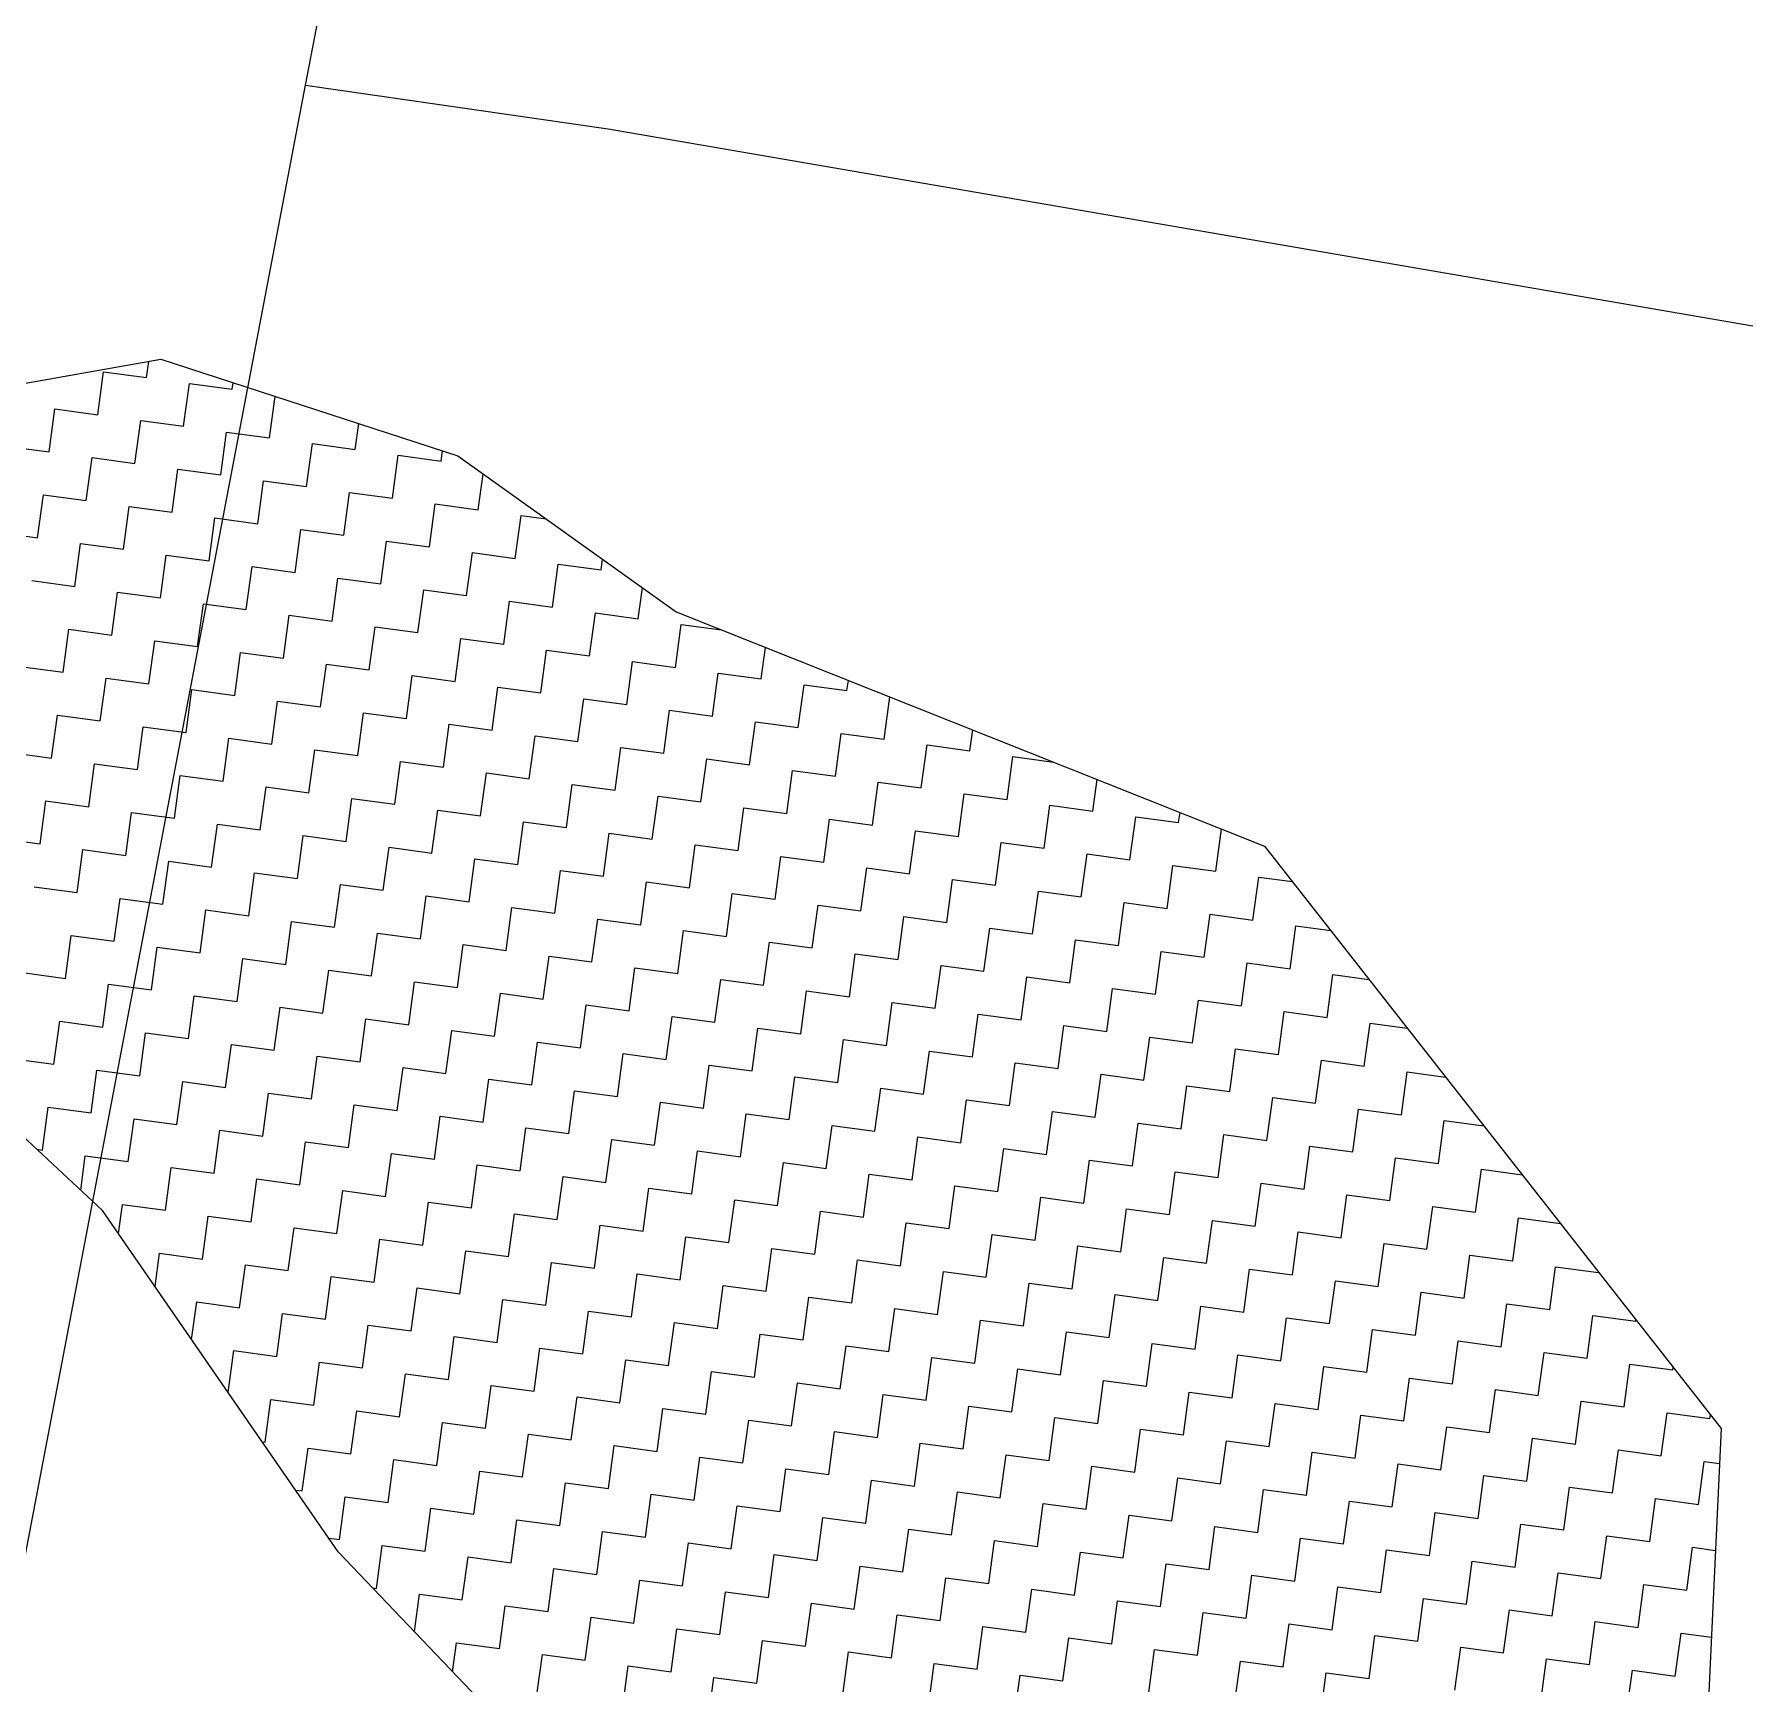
# Model space of a CAD drawing. Header units: metres. Extents: x 291974 to 293244, y 2020596 to 2023640.
# Drawn here: x 292807.1 to 292905.9, y 2021952.2 to 2022047.4 of the extents above; entities that cross this region are included whole.
import ezdxf

# ---------------------------------------------------------------- set-up
doc = ezdxf.new("R2010")
doc.units = ezdxf.units.M
doc.header["$MEASUREMENT"] = 0
doc.layers.add('POLY_HATCH', color=12, linetype='Continuous')
doc.layers.add('POLY_PARCEL', color=6, linetype='Continuous')

msp = doc.modelspace()

# ---------------------------------------------------------------- linework, layer by layer
at = {"layer": 'POLY_HATCH'}
for p, q in [((292777.748, 2022022.239), (292814.405, 2022028.679)), ((292814.405, 2022028.679), (292831.55, 2022023.116)), ((292831.55, 2022023.116), (292844.162, 2022014.1)), ((292844.162, 2022014.1), (292878.129, 2022000.58)), ((292878.129, 2022000.58), (292904.505, 2021966.947)), ((292811.036, 2021979.545), (292798.747, 2021990.956)), ((292824.646, 2021959.826), (292811.036, 2021979.545)), ((292904.505, 2021966.947), (292903.627, 2021948.368)), ((292842.466, 2021941.166), (292824.646, 2021959.826))]:
    msp.add_line(p, q, dxfattribs=at)
at = {"layer": 'POLY_HATCH', "linetype": 'Continuous'}
for p, q in [((292813.573, 2022027.624), (292813.698, 2022028.555)), ((292810.761, 2022025.48), (292811.095, 2022027.958)), ((292811.095, 2022027.958), (292813.573, 2022027.624)), ((292815.716, 2022024.812), (292816.05, 2022027.29)), ((292816.05, 2022027.29), (292818.528, 2022026.956)), ((292818.528, 2022026.956), (292818.577, 2022027.325)), ((292820.671, 2022024.145), (292820.994, 2022026.541)), ((292807.95, 2022023.337), (292808.283, 2022025.814)), ((292808.283, 2022025.814), (292810.761, 2022025.48)), ((292812.905, 2022022.669), (292813.239, 2022025.146)), ((292813.239, 2022025.146), (292815.716, 2022024.812)), ((292817.86, 2022022.001), (292818.194, 2022024.479)), ((292818.194, 2022024.479), (292820.671, 2022024.145)), ((292825.626, 2022023.477), (292825.828, 2022024.973)), ((292805.472, 2022023.671), (292807.95, 2022023.337)), ((292822.815, 2022021.333), (292823.149, 2022023.811)), ((292823.149, 2022023.811), (292825.626, 2022023.477)), ((292827.77, 2022020.665), (292828.104, 2022023.143)), ((292828.104, 2022023.143), (292830.582, 2022022.809)), ((292830.582, 2022022.809), (292830.662, 2022023.404)), ((292810.093, 2022020.525), (292810.427, 2022023.003)), ((292810.427, 2022023.003), (292812.905, 2022022.669)), ((292815.048, 2022019.857), (292815.382, 2022022.335)), ((292815.382, 2022022.335), (292817.86, 2022022.001)), ((292820.003, 2022019.189), (292820.337, 2022021.667)), ((292820.337, 2022021.667), (292822.815, 2022021.333)), ((292832.725, 2022019.997), (292833.005, 2022022.076)), ((292807.282, 2022018.382), (292807.616, 2022020.859)), ((292807.616, 2022020.859), (292810.093, 2022020.525)), ((292812.237, 2022017.714), (292812.571, 2022020.191)), ((292812.571, 2022020.191), (292815.048, 2022019.857)), ((292824.959, 2022018.522), (292825.293, 2022020.999)), ((292825.293, 2022020.999), (292827.77, 2022020.665)), ((292829.914, 2022017.854), (292830.248, 2022020.331)), ((292830.248, 2022020.331), (292832.725, 2022019.997)), ((292817.192, 2022017.046), (292817.526, 2022019.523)), ((292817.526, 2022019.523), (292820.003, 2022019.189)), ((292834.869, 2022017.186), (292835.203, 2022019.663)), ((292835.203, 2022019.663), (292836.653, 2022019.468)), ((292804.804, 2022018.716), (292807.282, 2022018.382)), ((292822.147, 2022016.378), (292822.481, 2022018.855)), ((292822.481, 2022018.855), (292824.959, 2022018.522)), ((292827.102, 2022015.71), (292827.436, 2022018.188)), ((292827.436, 2022018.188), (292829.914, 2022017.854)), ((292809.425, 2022015.57), (292809.759, 2022018.048)), ((292809.759, 2022018.048), (292812.237, 2022017.714)), ((292814.38, 2022014.902), (292814.714, 2022017.38)), ((292814.714, 2022017.38), (292817.192, 2022017.046)), ((292832.057, 2022015.042), (292832.391, 2022017.52)), ((292832.391, 2022017.52), (292834.869, 2022017.186)), ((292819.336, 2022014.234), (292819.67, 2022016.712)), ((292819.67, 2022016.712), (292822.147, 2022016.378)), ((292837.013, 2022014.374), (292837.346, 2022016.852)), ((292837.346, 2022016.852), (292839.824, 2022016.518)), ((292839.824, 2022016.518), (292839.908, 2022017.141)), ((292806.948, 2022015.904), (292809.425, 2022015.57)), ((292811.569, 2022012.759), (292811.903, 2022015.236)), ((292811.903, 2022015.236), (292814.38, 2022014.902)), ((292824.291, 2022013.566), (292824.625, 2022016.044)), ((292824.625, 2022016.044), (292827.102, 2022015.71)), ((292829.246, 2022012.899), (292829.58, 2022015.376)), ((292829.58, 2022015.376), (292832.057, 2022015.042)), ((292841.968, 2022013.706), (292842.209, 2022015.496)), ((292816.524, 2022012.091), (292816.858, 2022014.568)), ((292816.858, 2022014.568), (292819.336, 2022014.234)), ((292834.201, 2022012.231), (292834.535, 2022014.708)), ((292834.535, 2022014.708), (292837.013, 2022014.374)), ((292821.479, 2022011.423), (292821.813, 2022013.9)), ((292821.813, 2022013.9), (292824.291, 2022013.566)), ((292826.434, 2022010.755), (292826.768, 2022013.232)), ((292826.768, 2022013.232), (292829.246, 2022012.899)), ((292839.156, 2022011.563), (292839.49, 2022014.04)), ((292839.49, 2022014.04), (292841.968, 2022013.706)), ((292844.111, 2022010.895), (292844.445, 2022013.372)), ((292844.445, 2022013.372), (292846.781, 2022013.058)), ((292808.757, 2022010.615), (292809.091, 2022013.092)), ((292809.091, 2022013.092), (292811.569, 2022012.759)), ((292813.713, 2022009.947), (292814.046, 2022012.425)), ((292814.046, 2022012.425), (292816.524, 2022012.091)), ((292831.389, 2022010.087), (292831.723, 2022012.565)), ((292831.723, 2022012.565), (292834.201, 2022012.231)), ((292818.668, 2022009.279), (292819.002, 2022011.757)), ((292819.002, 2022011.757), (292821.479, 2022011.423)), ((292836.345, 2022009.419), (292836.679, 2022011.897)), ((292836.679, 2022011.897), (292839.156, 2022011.563)), ((292849.066, 2022010.227), (292849.312, 2022012.05)), ((292806.28, 2022010.949), (292808.757, 2022010.615)), ((292810.901, 2022007.803), (292811.235, 2022010.281)), ((292811.235, 2022010.281), (292813.713, 2022009.947)), ((292823.623, 2022008.611), (292823.957, 2022011.089)), ((292823.957, 2022011.089), (292826.434, 2022010.755)), ((292828.578, 2022007.943), (292828.912, 2022010.421)), ((292828.912, 2022010.421), (292831.389, 2022010.087)), ((292841.3, 2022008.751), (292841.634, 2022011.229)), ((292841.634, 2022011.229), (292844.111, 2022010.895)), ((292846.255, 2022008.083), (292846.589, 2022010.561)), ((292846.589, 2022010.561), (292849.066, 2022010.227)), ((292815.856, 2022007.136), (292816.19, 2022009.613)), ((292816.19, 2022009.613), (292818.668, 2022009.279)), ((292833.533, 2022007.276), (292833.867, 2022009.753)), ((292833.867, 2022009.753), (292836.345, 2022009.419)), ((292851.21, 2022007.415), (292851.544, 2022009.893)), ((292851.544, 2022009.893), (292854.022, 2022009.559)), ((292854.022, 2022009.559), (292854.1, 2022010.144)), ((292820.811, 2022006.468), (292821.145, 2022008.945)), ((292821.145, 2022008.945), (292823.623, 2022008.611)), ((292838.488, 2022006.608), (292838.822, 2022009.085)), ((292838.822, 2022009.085), (292841.3, 2022008.751)), ((292843.443, 2022005.94), (292843.777, 2022008.417)), ((292843.777, 2022008.417), (292846.255, 2022008.083)), ((292856.165, 2022006.748), (292856.495, 2022009.191)), ((292808.09, 2022005.66), (292808.423, 2022008.137)), ((292808.423, 2022008.137), (292810.901, 2022007.803)), ((292813.045, 2022004.992), (292813.379, 2022007.469)), ((292813.379, 2022007.469), (292815.856, 2022007.136)), ((292825.766, 2022005.8), (292826.1, 2022008.277)), ((292826.1, 2022008.277), (292828.578, 2022007.943)), ((292830.722, 2022005.132), (292831.056, 2022007.609)), ((292831.056, 2022007.609), (292833.533, 2022007.276)), ((292848.399, 2022005.272), (292848.732, 2022007.749)), ((292848.732, 2022007.749), (292851.21, 2022007.415)), ((292818, 2022004.324), (292818.334, 2022006.802)), ((292818.334, 2022006.802), (292820.811, 2022006.468)), ((292835.677, 2022004.464), (292836.011, 2022006.942)), ((292836.011, 2022006.942), (292838.488, 2022006.608)), ((292853.354, 2022004.604), (292853.688, 2022007.082)), ((292853.688, 2022007.082), (292856.165, 2022006.748)), ((292858.309, 2022003.936), (292858.643, 2022006.414)), ((292858.643, 2022006.414), (292861.12, 2022006.08)), ((292861.12, 2022006.08), (292861.283, 2022007.285)), ((292805.612, 2022005.994), (292808.09, 2022005.66)), ((292810.233, 2022002.848), (292810.567, 2022005.326)), ((292810.567, 2022005.326), (292813.045, 2022004.992)), ((292822.955, 2022003.656), (292823.289, 2022006.134)), ((292823.289, 2022006.134), (292825.766, 2022005.8)), ((292827.91, 2022002.988), (292828.244, 2022005.466)), ((292828.244, 2022005.466), (292830.722, 2022005.132)), ((292840.632, 2022003.796), (292840.966, 2022006.274)), ((292840.966, 2022006.274), (292843.443, 2022005.94)), ((292845.587, 2022003.128), (292845.921, 2022005.606)), ((292845.921, 2022005.606), (292848.399, 2022005.272)), ((292863.264, 2022003.268), (292863.598, 2022005.746)), ((292863.598, 2022005.746), (292865.945, 2022005.429)), ((292815.188, 2022002.18), (292815.522, 2022004.658)), ((292815.522, 2022004.658), (292818, 2022004.324)), ((292832.865, 2022002.32), (292833.199, 2022004.798)), ((292833.199, 2022004.798), (292835.677, 2022004.464)), ((292850.542, 2022002.46), (292850.876, 2022004.938)), ((292850.876, 2022004.938), (292853.354, 2022004.604)), ((292868.219, 2022002.6), (292868.465, 2022004.426)), ((292820.143, 2022001.513), (292820.477, 2022003.99)), ((292820.477, 2022003.99), (292822.955, 2022003.656)), ((292837.82, 2022001.652), (292838.154, 2022004.13)), ((292838.154, 2022004.13), (292840.632, 2022003.796)), ((292842.776, 2022000.985), (292843.109, 2022003.462)), ((292843.109, 2022003.462), (292845.587, 2022003.128)), ((292855.497, 2022001.792), (292855.831, 2022004.27)), ((292855.831, 2022004.27), (292858.309, 2022003.936)), ((292860.452, 2022001.125), (292860.786, 2022003.602)), ((292860.786, 2022003.602), (292863.264, 2022003.268)), ((292807.422, 2022000.705), (292807.756, 2022003.182)), ((292807.756, 2022003.182), (292810.233, 2022002.848)), ((292812.377, 2022000.037), (292812.711, 2022002.514)), ((292812.711, 2022002.514), (292815.188, 2022002.18)), ((292825.099, 2022000.845), (292825.433, 2022003.322)), ((292825.433, 2022003.322), (292827.91, 2022002.988)), ((292830.054, 2022000.177), (292830.388, 2022002.654)), ((292830.388, 2022002.654), (292832.865, 2022002.32)), ((292847.731, 2022000.317), (292848.065, 2022002.794)), ((292848.065, 2022002.794), (292850.542, 2022002.46)), ((292865.408, 2022000.457), (292865.742, 2022002.934)), ((292865.742, 2022002.934), (292868.219, 2022002.6)), ((292873.174, 2022001.932), (292873.253, 2022002.52)), ((292817.332, 2021999.369), (292817.666, 2022001.846)), ((292817.666, 2022001.846), (292820.143, 2022001.513)), ((292835.009, 2021999.509), (292835.343, 2022001.986)), ((292835.343, 2022001.986), (292837.82, 2022001.652)), ((292852.686, 2021999.649), (292853.02, 2022002.126)), ((292853.02, 2022002.126), (292855.497, 2022001.792)), ((292857.641, 2021998.981), (292857.975, 2022001.459)), ((292857.975, 2022001.459), (292860.452, 2022001.125)), ((292870.363, 2021999.789), (292870.697, 2022002.266)), ((292870.697, 2022002.266), (292873.174, 2022001.932)), ((292875.318, 2021999.121), (292875.648, 2022001.567)), ((292804.944, 2022001.039), (292807.422, 2022000.705)), ((292822.287, 2021998.701), (292822.621, 2022001.179)), ((292822.621, 2022001.179), (292825.099, 2022000.845)), ((292827.242, 2021998.033), (292827.576, 2022000.511)), ((292827.576, 2022000.511), (292830.054, 2022000.177)), ((292839.964, 2021998.841), (292840.298, 2022001.319)), ((292840.298, 2022001.319), (292842.776, 2022000.985)), ((292844.919, 2021998.173), (292845.253, 2022000.651)), ((292845.253, 2022000.651), (292847.731, 2022000.317)), ((292862.596, 2021998.313), (292862.93, 2022000.791)), ((292862.93, 2022000.791), (292865.408, 2022000.457)), ((292809.565, 2021997.893), (292809.899, 2022000.371)), ((292809.899, 2022000.371), (292812.377, 2022000.037)), ((292814.52, 2021997.225), (292814.854, 2021999.703)), ((292814.854, 2021999.703), (292817.332, 2021999.369)), ((292832.197, 2021997.365), (292832.531, 2021999.843)), ((292832.531, 2021999.843), (292835.009, 2021999.509)), ((292849.874, 2021997.505), (292850.208, 2021999.983)), ((292850.208, 2021999.983), (292852.686, 2021999.649)), ((292867.551, 2021997.645), (292867.885, 2022000.123)), ((292867.885, 2022000.123), (292870.363, 2021999.789)), ((292872.506, 2021996.977), (292872.84, 2021999.455)), ((292872.84, 2021999.455), (292875.318, 2021999.121)), ((292819.476, 2021996.557), (292819.809, 2021999.035)), ((292819.809, 2021999.035), (292822.287, 2021998.701)), ((292837.152, 2021996.697), (292837.486, 2021999.175)), ((292837.486, 2021999.175), (292839.964, 2021998.841)), ((292842.108, 2021996.029), (292842.442, 2021998.507)), ((292842.442, 2021998.507), (292844.919, 2021998.173)), ((292854.829, 2021996.837), (292855.163, 2021999.315)), ((292855.163, 2021999.315), (292857.641, 2021998.981)), ((292859.785, 2021996.169), (292860.118, 2021998.647)), ((292860.118, 2021998.647), (292862.596, 2021998.313)), ((292877.461, 2021996.309), (292877.795, 2021998.787)), ((292877.795, 2021998.787), (292879.741, 2021998.525)), ((292807.088, 2021998.227), (292809.565, 2021997.893)), ((292811.709, 2021995.082), (292812.043, 2021997.559)), ((292812.043, 2021997.559), (292814.52, 2021997.225)), ((292824.431, 2021995.889), (292824.765, 2021998.367)), ((292824.765, 2021998.367), (292827.242, 2021998.033)), ((292829.386, 2021995.222), (292829.72, 2021997.699)), ((292829.72, 2021997.699), (292832.197, 2021997.365)), ((292847.063, 2021995.362), (292847.397, 2021997.839)), ((292847.397, 2021997.839), (292849.874, 2021997.505)), ((292864.74, 2021995.502), (292865.074, 2021997.979)), ((292865.074, 2021997.979), (292867.551, 2021997.645)), ((292816.664, 2021994.414), (292816.998, 2021996.891)), ((292816.998, 2021996.891), (292819.476, 2021996.557)), ((292834.341, 2021994.554), (292834.675, 2021997.031)), ((292834.675, 2021997.031), (292837.152, 2021996.697)), ((292852.018, 2021994.694), (292852.352, 2021997.171)), ((292852.352, 2021997.171), (292854.829, 2021996.837)), ((292856.973, 2021994.026), (292857.307, 2021996.503)), ((292857.307, 2021996.503), (292859.785, 2021996.169)), ((292869.695, 2021994.834), (292870.029, 2021997.311)), ((292870.029, 2021997.311), (292872.506, 2021996.977)), ((292874.65, 2021994.166), (292874.984, 2021996.643)), ((292874.984, 2021996.643), (292877.461, 2021996.309)), ((292821.619, 2021993.746), (292821.953, 2021996.223)), ((292821.953, 2021996.223), (292824.431, 2021995.889)), ((292826.574, 2021993.078), (292826.908, 2021995.556)), ((292826.908, 2021995.556), (292829.386, 2021995.222)), ((292839.296, 2021993.886), (292839.63, 2021996.363)), ((292839.63, 2021996.363), (292842.108, 2021996.029)), ((292844.251, 2021993.218), (292844.585, 2021995.696)), ((292844.585, 2021995.696), (292847.063, 2021995.362)), ((292861.928, 2021993.358), (292862.262, 2021995.836)), ((292862.262, 2021995.836), (292864.74, 2021995.502)), ((292879.605, 2021993.498), (292879.939, 2021995.975)), ((292879.939, 2021995.975), (292881.953, 2021995.704)), ((292808.897, 2021992.938), (292809.231, 2021995.416)), ((292809.231, 2021995.416), (292811.709, 2021995.082)), ((292813.853, 2021992.27), (292814.186, 2021994.748)), ((292814.186, 2021994.748), (292816.664, 2021994.414)), ((292831.529, 2021992.41), (292831.863, 2021994.888)), ((292831.863, 2021994.888), (292834.341, 2021994.554)), ((292849.206, 2021992.55), (292849.54, 2021995.028)), ((292849.54, 2021995.028), (292852.018, 2021994.694)), ((292866.883, 2021992.69), (292867.217, 2021995.168)), ((292867.217, 2021995.168), (292869.695, 2021994.834)), ((292871.838, 2021992.022), (292872.172, 2021994.5)), ((292872.172, 2021994.5), (292874.65, 2021994.166)), ((292818.808, 2021991.602), (292819.142, 2021994.08)), ((292819.142, 2021994.08), (292821.619, 2021993.746)), ((292836.485, 2021991.742), (292836.819, 2021994.22)), ((292836.819, 2021994.22), (292839.296, 2021993.886)), ((292841.44, 2021991.074), (292841.774, 2021993.552)), ((292841.774, 2021993.552), (292844.251, 2021993.218)), ((292854.162, 2021991.882), (292854.495, 2021994.36)), ((292854.495, 2021994.36), (292856.973, 2021994.026)), ((292859.117, 2021991.214), (292859.451, 2021993.692)), ((292859.451, 2021993.692), (292861.928, 2021993.358)), ((292876.794, 2021991.354), (292877.128, 2021993.832)), ((292877.128, 2021993.832), (292879.605, 2021993.498)), ((292806.42, 2021993.272), (292808.897, 2021992.938)), ((292811.041, 2021990.126), (292811.375, 2021992.604)), ((292811.375, 2021992.604), (292813.853, 2021992.27)), ((292823.763, 2021990.934), (292824.097, 2021993.412)), ((292824.097, 2021993.412), (292826.574, 2021993.078)), ((292828.718, 2021990.266), (292829.052, 2021992.744)), ((292829.052, 2021992.744), (292831.529, 2021992.41)), ((292846.395, 2021990.406), (292846.729, 2021992.884)), ((292846.729, 2021992.884), (292849.206, 2021992.55)), ((292864.072, 2021990.546), (292864.406, 2021993.024)), ((292864.406, 2021993.024), (292866.883, 2021992.69)), ((292881.749, 2021990.686), (292882.083, 2021993.164)), ((292882.083, 2021993.164), (292884.165, 2021992.883)), ((292815.996, 2021989.459), (292816.33, 2021991.936)), ((292816.33, 2021991.936), (292818.808, 2021991.602)), ((292833.673, 2021989.599), (292834.007, 2021992.076)), ((292834.007, 2021992.076), (292836.485, 2021991.742)), ((292851.35, 2021989.739), (292851.684, 2021992.216)), ((292851.684, 2021992.216), (292854.162, 2021991.882)), ((292856.305, 2021989.071), (292856.639, 2021991.548)), ((292856.639, 2021991.548), (292859.117, 2021991.214)), ((292869.027, 2021989.879), (292869.361, 2021992.356)), ((292869.361, 2021992.356), (292871.838, 2021992.022)), ((292873.982, 2021989.211), (292874.316, 2021991.688)), ((292874.316, 2021991.688), (292876.794, 2021991.354)), ((292820.951, 2021988.791), (292821.285, 2021991.268)), ((292821.285, 2021991.268), (292823.763, 2021990.934)), ((292825.906, 2021988.123), (292826.24, 2021990.6)), ((292826.24, 2021990.6), (292828.718, 2021990.266)), ((292838.628, 2021988.931), (292838.962, 2021991.408)), ((292838.962, 2021991.408), (292841.44, 2021991.074)), ((292843.583, 2021988.263), (292843.917, 2021990.74)), ((292843.917, 2021990.74), (292846.395, 2021990.406)), ((292861.26, 2021988.403), (292861.594, 2021990.88)), ((292861.594, 2021990.88), (292864.072, 2021990.546)), ((292878.937, 2021988.543), (292879.271, 2021991.02)), ((292879.271, 2021991.02), (292881.749, 2021990.686)), ((292808.23, 2021987.983), (292808.563, 2021990.46)), ((292808.563, 2021990.46), (292811.041, 2021990.126)), ((292813.185, 2021987.315), (292813.519, 2021989.793)), ((292813.519, 2021989.793), (292815.996, 2021989.459)), ((292830.862, 2021987.455), (292831.196, 2021989.933)), ((292831.196, 2021989.933), (292833.673, 2021989.599)), ((292848.539, 2021987.595), (292848.872, 2021990.073)), ((292848.872, 2021990.073), (292851.35, 2021989.739)), ((292866.215, 2021987.735), (292866.549, 2021990.212)), ((292866.549, 2021990.212), (292869.027, 2021989.879)), ((292871.171, 2021987.067), (292871.505, 2021989.545)), ((292871.505, 2021989.545), (292873.982, 2021989.211)), ((292883.892, 2021987.875), (292884.226, 2021990.352)), ((292884.226, 2021990.352), (292886.377, 2021990.063)), ((292818.14, 2021986.647), (292818.474, 2021989.125)), ((292818.474, 2021989.125), (292820.951, 2021988.791)), ((292835.817, 2021986.787), (292836.151, 2021989.265)), ((292836.151, 2021989.265), (292838.628, 2021988.931)), ((292840.772, 2021986.119), (292841.106, 2021988.597)), ((292841.106, 2021988.597), (292843.583, 2021988.263)), ((292853.494, 2021986.927), (292853.828, 2021989.405)), ((292853.828, 2021989.405), (292856.305, 2021989.071)), ((292858.449, 2021986.259), (292858.783, 2021988.737)), ((292858.783, 2021988.737), (292861.26, 2021988.403)), ((292876.126, 2021986.399), (292876.46, 2021988.877)), ((292876.46, 2021988.877), (292878.937, 2021988.543)), ((292805.752, 2021988.317), (292808.23, 2021987.983)), ((292810.373, 2021985.171), (292810.707, 2021987.649)), ((292810.707, 2021987.649), (292813.185, 2021987.315)), ((292823.095, 2021985.979), (292823.429, 2021988.457)), ((292823.429, 2021988.457), (292825.906, 2021988.123)), ((292828.05, 2021985.311), (292828.384, 2021987.789)), ((292828.384, 2021987.789), (292830.862, 2021987.455)), ((292845.727, 2021985.451), (292846.061, 2021987.929)), ((292846.061, 2021987.929), (292848.539, 2021987.595)), ((292863.404, 2021985.591), (292863.738, 2021988.069)), ((292863.738, 2021988.069), (292866.215, 2021987.735)), ((292881.081, 2021985.731), (292881.415, 2021988.209)), ((292881.415, 2021988.209), (292883.892, 2021987.875)), ((292886.036, 2021985.063), (292886.37, 2021987.541)), ((292886.37, 2021987.541), (292888.589, 2021987.242)), ((292815.328, 2021984.503), (292815.662, 2021986.981)), ((292815.662, 2021986.981), (292818.14, 2021986.647)), ((292833.005, 2021984.643), (292833.339, 2021987.121)), ((292833.339, 2021987.121), (292835.817, 2021986.787)), ((292850.682, 2021984.783), (292851.016, 2021987.261)), ((292851.016, 2021987.261), (292853.494, 2021986.927)), ((292855.637, 2021984.116), (292855.971, 2021986.593)), ((292855.971, 2021986.593), (292858.449, 2021986.259)), ((292868.359, 2021984.923), (292868.693, 2021987.401)), ((292868.693, 2021987.401), (292871.171, 2021987.067)), ((292873.314, 2021984.256), (292873.648, 2021986.733)), ((292873.648, 2021986.733), (292876.126, 2021986.399)), ((292820.283, 2021983.836), (292820.617, 2021986.313)), ((292820.617, 2021986.313), (292823.095, 2021985.979)), ((292825.239, 2021983.168), (292825.573, 2021985.645)), ((292825.573, 2021985.645), (292828.05, 2021985.311)), ((292837.96, 2021983.976), (292838.294, 2021986.453)), ((292838.294, 2021986.453), (292840.772, 2021986.119)), ((292842.915, 2021983.308), (292843.249, 2021985.785)), ((292843.249, 2021985.785), (292845.727, 2021985.451)), ((292860.592, 2021983.448), (292860.926, 2021985.925)), ((292860.926, 2021985.925), (292863.404, 2021985.591)), ((292878.269, 2021983.588), (292878.603, 2021986.065)), ((292878.603, 2021986.065), (292881.081, 2021985.731)), ((292807.562, 2021983.028), (292807.896, 2021985.505)), ((292807.896, 2021985.505), (292810.373, 2021985.171)), ((292812.517, 2021982.36), (292812.851, 2021984.837)), ((292812.851, 2021984.837), (292815.328, 2021984.503)), ((292830.194, 2021982.5), (292830.528, 2021984.977)), ((292830.528, 2021984.977), (292833.005, 2021984.643)), ((292847.871, 2021982.64), (292848.205, 2021985.117)), ((292848.205, 2021985.117), (292850.682, 2021984.783)), ((292865.548, 2021982.78), (292865.882, 2021985.257)), ((292865.882, 2021985.257), (292868.359, 2021984.923)), ((292870.503, 2021982.112), (292870.837, 2021984.589)), ((292870.837, 2021984.589), (292873.314, 2021984.256)), ((292883.224, 2021982.92), (292883.558, 2021985.397)), ((292883.558, 2021985.397), (292886.036, 2021985.063)), ((292888.18, 2021982.252), (292888.514, 2021984.729)), ((292888.514, 2021984.729), (292890.801, 2021984.421)), ((292817.472, 2021981.692), (292817.806, 2021984.17)), ((292817.806, 2021984.17), (292820.283, 2021983.836)), ((292835.149, 2021981.832), (292835.483, 2021984.31)), ((292835.483, 2021984.31), (292837.96, 2021983.976)), ((292840.104, 2021981.164), (292840.438, 2021983.642)), ((292840.438, 2021983.642), (292842.915, 2021983.308)), ((292852.826, 2021981.972), (292853.16, 2021984.449)), ((292853.16, 2021984.449), (292855.637, 2021984.116)), ((292857.781, 2021981.304), (292858.115, 2021983.782)), ((292858.115, 2021983.782), (292860.592, 2021983.448)), ((292875.458, 2021981.444), (292875.792, 2021983.922)), ((292875.792, 2021983.922), (292878.269, 2021983.588)), ((292807.238, 2021983.071), (292807.562, 2021983.028)), ((292809.773, 2021980.718), (292810.039, 2021982.694)), ((292810.039, 2021982.694), (292812.517, 2021982.36)), ((292822.427, 2021981.024), (292822.761, 2021983.502)), ((292822.761, 2021983.502), (292825.239, 2021983.168)), ((292827.382, 2021980.356), (292827.716, 2021982.834)), ((292827.716, 2021982.834), (292830.194, 2021982.5)), ((292845.059, 2021980.496), (292845.393, 2021982.974)), ((292845.393, 2021982.974), (292847.871, 2021982.64)), ((292862.736, 2021980.636), (292863.07, 2021983.114)), ((292863.07, 2021983.114), (292865.548, 2021982.78)), ((292880.413, 2021980.776), (292880.747, 2021983.254)), ((292880.747, 2021983.254), (292883.224, 2021982.92)), ((292814.66, 2021979.548), (292814.994, 2021982.026)), ((292814.994, 2021982.026), (292817.472, 2021981.692)), ((292832.337, 2021979.688), (292832.671, 2021982.166)), ((292832.671, 2021982.166), (292835.149, 2021981.832)), ((292850.014, 2021979.828), (292850.348, 2021982.306)), ((292850.348, 2021982.306), (292852.826, 2021981.972)), ((292854.969, 2021979.16), (292855.303, 2021981.638)), ((292855.303, 2021981.638), (292857.781, 2021981.304)), ((292867.691, 2021979.968), (292868.025, 2021982.446)), ((292868.025, 2021982.446), (292870.503, 2021982.112)), ((292872.646, 2021979.3), (292872.98, 2021981.778)), ((292872.98, 2021981.778), (292875.458, 2021981.444)), ((292885.368, 2021980.108), (292885.702, 2021982.586)), ((292885.702, 2021982.586), (292888.18, 2021982.252)), ((292890.323, 2021979.44), (292890.657, 2021981.918)), ((292890.657, 2021981.918), (292893.013, 2021981.6)), ((292819.616, 2021978.88), (292819.949, 2021981.358)), ((292819.949, 2021981.358), (292822.427, 2021981.024)), ((292824.571, 2021978.213), (292824.905, 2021980.69)), ((292824.905, 2021980.69), (292827.382, 2021980.356)), ((292837.292, 2021979.02), (292837.626, 2021981.498)), ((292837.626, 2021981.498), (292840.104, 2021981.164)), ((292842.248, 2021978.353), (292842.582, 2021980.83)), ((292842.582, 2021980.83), (292845.059, 2021980.496)), ((292859.925, 2021978.493), (292860.258, 2021980.97)), ((292860.258, 2021980.97), (292862.736, 2021980.636)), ((292877.601, 2021978.633), (292877.935, 2021981.11)), ((292877.935, 2021981.11), (292880.413, 2021980.776)), ((292811.957, 2021978.21), (292812.183, 2021979.882)), ((292812.183, 2021979.882), (292814.66, 2021979.548)), ((292829.526, 2021977.545), (292829.86, 2021980.022)), ((292829.86, 2021980.022), (292832.337, 2021979.688)), ((292847.203, 2021977.685), (292847.537, 2021980.162)), ((292847.537, 2021980.162), (292850.014, 2021979.828)), ((292864.88, 2021977.825), (292865.214, 2021980.302)), ((292865.214, 2021980.302), (292867.691, 2021979.968)), ((292882.557, 2021977.965), (292882.891, 2021980.442)), ((292882.891, 2021980.442), (292885.368, 2021980.108)), ((292887.512, 2021977.297), (292887.846, 2021979.774)), ((292887.846, 2021979.774), (292890.323, 2021979.44)), ((292816.804, 2021976.737), (292817.138, 2021979.214)), ((292817.138, 2021979.214), (292819.616, 2021978.88)), ((292834.481, 2021976.877), (292834.815, 2021979.354)), ((292834.815, 2021979.354), (292837.292, 2021979.02)), ((292839.436, 2021976.209), (292839.77, 2021978.686)), ((292839.77, 2021978.686), (292842.248, 2021978.353)), ((292852.158, 2021977.017), (292852.492, 2021979.494)), ((292852.492, 2021979.494), (292854.969, 2021979.16)), ((292857.113, 2021976.349), (292857.447, 2021978.826)), ((292857.447, 2021978.826), (292859.925, 2021978.493)), ((292869.835, 2021977.157), (292870.169, 2021979.634)), ((292870.169, 2021979.634), (292872.646, 2021979.3)), ((292874.79, 2021976.489), (292875.124, 2021978.966)), ((292875.124, 2021978.966), (292877.601, 2021978.633)), ((292892.467, 2021976.629), (292892.801, 2021979.106)), ((292892.801, 2021979.106), (292895.225, 2021978.78)), ((292821.759, 2021976.069), (292822.093, 2021978.546)), ((292822.093, 2021978.546), (292824.571, 2021978.213)), ((292826.714, 2021975.401), (292827.048, 2021977.879)), ((292827.048, 2021977.879), (292829.526, 2021977.545)), ((292844.391, 2021975.541), (292844.725, 2021978.019)), ((292844.725, 2021978.019), (292847.203, 2021977.685)), ((292862.068, 2021975.681), (292862.402, 2021978.159)), ((292862.402, 2021978.159), (292864.88, 2021977.825)), ((292879.745, 2021975.821), (292880.079, 2021978.299)), ((292880.079, 2021978.299), (292882.557, 2021977.965)), ((292814.068, 2021975.152), (292814.326, 2021977.071)), ((292814.326, 2021977.071), (292816.804, 2021976.737)), ((292831.669, 2021974.733), (292832.003, 2021977.211)), ((292832.003, 2021977.211), (292834.481, 2021976.877)), ((292849.346, 2021974.873), (292849.68, 2021977.351)), ((292849.68, 2021977.351), (292852.158, 2021977.017)), ((292854.302, 2021974.205), (292854.635, 2021976.683)), ((292854.635, 2021976.683), (292857.113, 2021976.349)), ((292867.023, 2021975.013), (292867.357, 2021977.491)), ((292867.357, 2021977.491), (292869.835, 2021977.157)), ((292871.978, 2021974.345), (292872.312, 2021976.823)), ((292872.312, 2021976.823), (292874.79, 2021976.489)), ((292884.7, 2021975.153), (292885.034, 2021977.631)), ((292885.034, 2021977.631), (292887.512, 2021977.297)), ((292889.655, 2021974.485), (292889.989, 2021976.963)), ((292889.989, 2021976.963), (292892.467, 2021976.629)), ((292818.948, 2021973.925), (292819.282, 2021976.403)), ((292819.282, 2021976.403), (292821.759, 2021976.069)), ((292823.903, 2021973.257), (292824.237, 2021975.735)), ((292824.237, 2021975.735), (292826.714, 2021975.401)), ((292836.625, 2021974.065), (292836.959, 2021976.543)), ((292836.959, 2021976.543), (292839.436, 2021976.209)), ((292841.58, 2021973.397), (292841.914, 2021975.875)), ((292841.914, 2021975.875), (292844.391, 2021975.541)), ((292859.257, 2021973.537), (292859.591, 2021976.015)), ((292859.591, 2021976.015), (292862.068, 2021975.681)), ((292876.934, 2021973.677), (292877.268, 2021976.155)), ((292877.268, 2021976.155), (292879.745, 2021975.821)), ((292894.611, 2021973.817), (292894.944, 2021976.295)), ((292894.944, 2021976.295), (292897.422, 2021975.961)), ((292897.422, 2021975.961), (292897.424, 2021975.976)), ((292828.858, 2021972.59), (292829.192, 2021975.067)), ((292829.192, 2021975.067), (292831.669, 2021974.733)), ((292846.535, 2021972.73), (292846.869, 2021975.207)), ((292846.869, 2021975.207), (292849.346, 2021974.873)), ((292864.212, 2021972.87), (292864.546, 2021975.347)), ((292864.546, 2021975.347), (292867.023, 2021975.013)), ((292881.889, 2021973.009), (292882.223, 2021975.487)), ((292882.223, 2021975.487), (292884.7, 2021975.153)), ((292886.844, 2021972.342), (292887.178, 2021974.819)), ((292887.178, 2021974.819), (292889.655, 2021974.485)), ((292816.178, 2021972.095), (292816.47, 2021974.259)), ((292816.47, 2021974.259), (292818.948, 2021973.925)), ((292833.813, 2021971.922), (292834.147, 2021974.399)), ((292834.147, 2021974.399), (292836.625, 2021974.065)), ((292838.768, 2021971.254), (292839.102, 2021973.731)), ((292839.102, 2021973.731), (292841.58, 2021973.397)), ((292851.49, 2021972.062), (292851.824, 2021974.539)), ((292851.824, 2021974.539), (292854.302, 2021974.205)), ((292856.445, 2021971.394), (292856.779, 2021973.871)), ((292856.779, 2021973.871), (292859.257, 2021973.537)), ((292869.167, 2021972.202), (292869.501, 2021974.679)), ((292869.501, 2021974.679), (292871.978, 2021974.345)), ((292874.122, 2021971.534), (292874.456, 2021974.011)), ((292874.456, 2021974.011), (292876.934, 2021973.677)), ((292891.799, 2021971.674), (292892.133, 2021974.151)), ((292892.133, 2021974.151), (292894.611, 2021973.817)), ((292821.091, 2021971.114), (292821.425, 2021973.591)), ((292821.425, 2021973.591), (292823.903, 2021973.257)), ((292826.046, 2021970.446), (292826.38, 2021972.923)), ((292826.38, 2021972.923), (292828.858, 2021972.59)), ((292843.723, 2021970.586), (292844.057, 2021973.063)), ((292844.057, 2021973.063), (292846.535, 2021972.73)), ((292861.4, 2021970.726), (292861.734, 2021973.203)), ((292861.734, 2021973.203), (292864.212, 2021972.87)), ((292879.077, 2021970.866), (292879.411, 2021973.343)), ((292879.411, 2021973.343), (292881.889, 2021973.009)), ((292896.754, 2021971.006), (292897.088, 2021973.483)), ((292897.088, 2021973.483), (292899.566, 2021973.149)), ((292899.566, 2021973.149), (292899.577, 2021973.231)), ((292831.002, 2021969.778), (292831.336, 2021972.256)), ((292831.336, 2021972.256), (292833.813, 2021971.922)), ((292848.678, 2021969.918), (292849.012, 2021972.396)), ((292849.012, 2021972.396), (292851.49, 2021972.062)), ((292866.355, 2021970.058), (292866.689, 2021972.536)), ((292866.689, 2021972.536), (292869.167, 2021972.202)), ((292871.311, 2021969.39), (292871.645, 2021971.868)), ((292871.645, 2021971.868), (292874.122, 2021971.534)), ((292884.032, 2021970.198), (292884.366, 2021972.676)), ((292884.366, 2021972.676), (292886.844, 2021972.342)), ((292888.987, 2021969.53), (292889.321, 2021972.008)), ((292889.321, 2021972.008), (292891.799, 2021971.674)), ((292818.289, 2021969.037), (292818.614, 2021971.448)), ((292818.614, 2021971.448), (292821.091, 2021971.114)), ((292823.235, 2021968.302), (292823.569, 2021970.78)), ((292823.569, 2021970.78), (292826.046, 2021970.446)), ((292835.957, 2021969.11), (292836.291, 2021971.588)), ((292836.291, 2021971.588), (292838.768, 2021971.254)), ((292840.912, 2021968.442), (292841.246, 2021970.92)), ((292841.246, 2021970.92), (292843.723, 2021970.586)), ((292853.634, 2021969.25), (292853.968, 2021971.728)), ((292853.968, 2021971.728), (292856.445, 2021971.394)), ((292858.589, 2021968.582), (292858.923, 2021971.06)), ((292858.923, 2021971.06), (292861.4, 2021970.726)), ((292876.266, 2021968.722), (292876.6, 2021971.2)), ((292876.6, 2021971.2), (292879.077, 2021970.866)), ((292893.943, 2021968.862), (292894.277, 2021971.34)), ((292894.277, 2021971.34), (292896.754, 2021971.006)), ((292828.19, 2021967.634), (292828.524, 2021970.112)), ((292828.524, 2021970.112), (292831.002, 2021969.778)), ((292845.867, 2021967.774), (292846.201, 2021970.252)), ((292846.201, 2021970.252), (292848.678, 2021969.918)), ((292863.544, 2021967.914), (292863.878, 2021970.392)), ((292863.878, 2021970.392), (292866.355, 2021970.058)), ((292881.221, 2021968.054), (292881.555, 2021970.532)), ((292881.555, 2021970.532), (292884.032, 2021970.198)), ((292886.176, 2021967.386), (292886.51, 2021969.864)), ((292886.51, 2021969.864), (292888.987, 2021969.53)), ((292898.898, 2021968.194), (292899.232, 2021970.672)), ((292899.232, 2021970.672), (292901.709, 2021970.338)), ((292901.709, 2021970.338), (292901.729, 2021970.486)), ((292833.145, 2021966.967), (292833.479, 2021969.444)), ((292833.479, 2021969.444), (292835.957, 2021969.11)), ((292838.1, 2021966.299), (292838.434, 2021968.776)), ((292838.434, 2021968.776), (292840.912, 2021968.442)), ((292850.822, 2021967.106), (292851.156, 2021969.584)), ((292851.156, 2021969.584), (292853.634, 2021969.25)), ((292855.777, 2021966.439), (292856.111, 2021968.916)), ((292856.111, 2021968.916), (292858.589, 2021968.582)), ((292868.499, 2021967.246), (292868.833, 2021969.724)), ((292868.833, 2021969.724), (292871.311, 2021969.39)), ((292873.454, 2021966.579), (292873.788, 2021969.056)), ((292873.788, 2021969.056), (292876.266, 2021968.722)), ((292891.131, 2021966.719), (292891.465, 2021969.196)), ((292891.465, 2021969.196), (292893.943, 2021968.862)), ((292820.423, 2021966.159), (292820.757, 2021968.636)), ((292820.757, 2021968.636), (292823.235, 2021968.302)), ((292825.379, 2021965.491), (292825.712, 2021967.968)), ((292825.712, 2021967.968), (292828.19, 2021967.634)), ((292843.055, 2021965.631), (292843.389, 2021968.108)), ((292843.389, 2021968.108), (292845.867, 2021967.774)), ((292860.732, 2021965.771), (292861.066, 2021968.248)), ((292861.066, 2021968.248), (292863.544, 2021967.914)), ((292878.409, 2021965.911), (292878.743, 2021968.388)), ((292878.743, 2021968.388), (292881.221, 2021968.054)), ((292896.086, 2021966.051), (292896.42, 2021968.528)), ((292896.42, 2021968.528), (292898.898, 2021968.194)), ((292901.041, 2021965.383), (292901.375, 2021967.86)), ((292901.375, 2021967.86), (292903.853, 2021967.526)), ((292830.334, 2021964.823), (292830.668, 2021967.3)), ((292830.668, 2021967.3), (292833.145, 2021966.967)), ((292848.011, 2021964.963), (292848.345, 2021967.44)), ((292848.345, 2021967.44), (292850.822, 2021967.106)), ((292865.688, 2021965.103), (292866.021, 2021967.58)), ((292866.021, 2021967.58), (292868.499, 2021967.246)), ((292870.643, 2021964.435), (292870.977, 2021966.913)), ((292870.977, 2021966.913), (292873.454, 2021966.579)), ((292883.364, 2021965.243), (292883.698, 2021967.72)), ((292883.698, 2021967.72), (292886.176, 2021967.386)), ((292888.32, 2021964.575), (292888.654, 2021967.053)), ((292888.654, 2021967.053), (292891.131, 2021966.719)), ((292903.853, 2021967.526), (292903.882, 2021967.741)), ((292820.26, 2021966.181), (292820.423, 2021966.159)), ((292822.567, 2021963.347), (292822.901, 2021965.825)), ((292822.901, 2021965.825), (292825.379, 2021965.491)), ((292835.289, 2021964.155), (292835.623, 2021966.633)), ((292835.623, 2021966.633), (292838.1, 2021966.299)), ((292840.244, 2021963.487), (292840.578, 2021965.965)), ((292840.578, 2021965.965), (292843.055, 2021965.631)), ((292852.966, 2021964.295), (292853.3, 2021966.773)), ((292853.3, 2021966.773), (292855.777, 2021966.439)), ((292857.921, 2021963.627), (292858.255, 2021966.105)), ((292858.255, 2021966.105), (292860.732, 2021965.771)), ((292875.598, 2021963.767), (292875.932, 2021966.245)), ((292875.932, 2021966.245), (292878.409, 2021965.911)), ((292893.275, 2021963.907), (292893.609, 2021966.385)), ((292893.609, 2021966.385), (292896.086, 2021966.051)), ((292827.522, 2021962.679), (292827.856, 2021965.157)), ((292827.856, 2021965.157), (292830.334, 2021964.823)), ((292845.199, 2021962.819), (292845.533, 2021965.297)), ((292845.533, 2021965.297), (292848.011, 2021964.963)), ((292862.876, 2021962.959), (292863.21, 2021965.437)), ((292863.21, 2021965.437), (292865.688, 2021965.103)), ((292880.553, 2021963.099), (292880.887, 2021965.577)), ((292880.887, 2021965.577), (292883.364, 2021965.243)), ((292885.508, 2021962.431), (292885.842, 2021964.909)), ((292885.842, 2021964.909), (292888.32, 2021964.575)), ((292898.23, 2021963.239), (292898.564, 2021965.717)), ((292898.564, 2021965.717), (292901.041, 2021965.383)), ((292903.185, 2021962.571), (292903.519, 2021965.049)), ((292903.519, 2021965.049), (292904.409, 2021964.929)), ((292832.477, 2021962.011), (292832.811, 2021964.489)), ((292832.811, 2021964.489), (292835.289, 2021964.155)), ((292850.154, 2021962.151), (292850.488, 2021964.629)), ((292850.488, 2021964.629), (292852.966, 2021964.295)), ((292855.109, 2021961.483), (292855.443, 2021963.961)), ((292855.443, 2021963.961), (292857.921, 2021963.627)), ((292867.831, 2021962.291), (292868.165, 2021964.769)), ((292868.165, 2021964.769), (292870.643, 2021964.435)), ((292872.786, 2021961.623), (292873.12, 2021964.101)), ((292873.12, 2021964.101), (292875.598, 2021963.767)), ((292890.463, 2021961.763), (292890.797, 2021964.241)), ((292890.797, 2021964.241), (292893.275, 2021963.907)), ((292822.18, 2021963.399), (292822.567, 2021963.347)), ((292824.711, 2021960.536), (292825.045, 2021963.013)), ((292825.045, 2021963.013), (292827.522, 2021962.679)), ((292837.432, 2021961.343), (292837.766, 2021963.821)), ((292837.766, 2021963.821), (292840.244, 2021963.487)), ((292842.388, 2021960.676), (292842.722, 2021963.153)), ((292842.722, 2021963.153), (292845.199, 2021962.819)), ((292860.065, 2021960.816), (292860.398, 2021963.293)), ((292860.398, 2021963.293), (292862.876, 2021962.959)), ((292877.741, 2021960.956), (292878.075, 2021963.433)), ((292878.075, 2021963.433), (292880.553, 2021963.099)), ((292895.418, 2021961.096), (292895.752, 2021963.573)), ((292895.752, 2021963.573), (292898.23, 2021963.239)), ((292900.374, 2021960.428), (292900.707, 2021962.905)), ((292900.707, 2021962.905), (292903.185, 2021962.571)), ((292829.666, 2021959.868), (292830, 2021962.345)), ((292830, 2021962.345), (292832.477, 2021962.011)), ((292847.343, 2021960.008), (292847.677, 2021962.485)), ((292847.677, 2021962.485), (292850.154, 2021962.151)), ((292865.02, 2021960.148), (292865.354, 2021962.625)), ((292865.354, 2021962.625), (292867.831, 2021962.291)), ((292869.975, 2021959.48), (292870.309, 2021961.957)), ((292870.309, 2021961.957), (292872.786, 2021961.623)), ((292882.697, 2021960.288), (292883.031, 2021962.765)), ((292883.031, 2021962.765), (292885.508, 2021962.431)), ((292887.652, 2021959.62), (292887.986, 2021962.097)), ((292887.986, 2021962.097), (292890.463, 2021961.763)), ((292834.621, 2021959.2), (292834.955, 2021961.677)), ((292834.955, 2021961.677), (292837.432, 2021961.343)), ((292839.576, 2021958.532), (292839.91, 2021961.01)), ((292839.91, 2021961.01), (292842.388, 2021960.676)), ((292852.298, 2021959.34), (292852.632, 2021961.817)), ((292852.632, 2021961.817), (292855.109, 2021961.483)), ((292857.253, 2021958.672), (292857.587, 2021961.15)), ((292857.587, 2021961.15), (292860.065, 2021960.816)), ((292874.93, 2021958.812), (292875.264, 2021961.29)), ((292875.264, 2021961.29), (292877.741, 2021960.956)), ((292892.607, 2021958.952), (292892.941, 2021961.429)), ((292892.941, 2021961.429), (292895.418, 2021961.096)), ((292824.1, 2021960.618), (292824.711, 2021960.536)), ((292826.854, 2021957.724), (292827.188, 2021960.202)), ((292827.188, 2021960.202), (292829.666, 2021959.868)), ((292844.531, 2021957.864), (292844.865, 2021960.342)), ((292844.865, 2021960.342), (292847.343, 2021960.008)), ((292862.208, 2021958.004), (292862.542, 2021960.482)), ((292862.542, 2021960.482), (292865.02, 2021960.148)), ((292879.885, 2021958.144), (292880.219, 2021960.622)), ((292880.219, 2021960.622), (292882.697, 2021960.288)), ((292884.84, 2021957.476), (292885.174, 2021959.954)), ((292885.174, 2021959.954), (292887.652, 2021959.62)), ((292897.562, 2021958.284), (292897.896, 2021960.762)), ((292897.896, 2021960.762), (292900.374, 2021960.428)), ((292902.517, 2021957.616), (292902.851, 2021960.094)), ((292902.851, 2021960.094), (292904.173, 2021959.916)), ((292831.809, 2021957.056), (292832.143, 2021959.534)), ((292832.143, 2021959.534), (292834.621, 2021959.2)), ((292849.486, 2021957.196), (292849.82, 2021959.674)), ((292849.82, 2021959.674), (292852.298, 2021959.34)), ((292854.441, 2021956.528), (292854.775, 2021959.006)), ((292854.775, 2021959.006), (292857.253, 2021958.672)), ((292867.163, 2021957.336), (292867.497, 2021959.814)), ((292867.497, 2021959.814), (292869.975, 2021959.48)), ((292872.118, 2021956.668), (292872.452, 2021959.146)), ((292872.452, 2021959.146), (292874.93, 2021958.812)), ((292889.795, 2021956.808), (292890.129, 2021959.286)), ((292890.129, 2021959.286), (292892.607, 2021958.952)), ((292836.765, 2021956.388), (292837.099, 2021958.866)), ((292837.099, 2021958.866), (292839.576, 2021958.532)), ((292841.72, 2021955.72), (292842.054, 2021958.198)), ((292842.054, 2021958.198), (292844.531, 2021957.864)), ((292859.397, 2021955.86), (292859.731, 2021958.338)), ((292859.731, 2021958.338), (292862.208, 2021958.004)), ((292877.074, 2021956), (292877.408, 2021958.478)), ((292877.408, 2021958.478), (292879.885, 2021958.144)), ((292894.75, 2021956.14), (292895.084, 2021958.618)), ((292895.084, 2021958.618), (292897.562, 2021958.284)), ((292899.706, 2021955.473), (292900.04, 2021957.95)), ((292900.04, 2021957.95), (292902.517, 2021957.616)), ((292826.624, 2021957.755), (292826.854, 2021957.724)), ((292829.04, 2021955.225), (292829.332, 2021957.39)), ((292829.332, 2021957.39), (292831.809, 2021957.056)), ((292846.675, 2021955.053), (292847.009, 2021957.53)), ((292847.009, 2021957.53), (292849.486, 2021957.196)), ((292864.352, 2021955.193), (292864.686, 2021957.67)), ((292864.686, 2021957.67), (292867.163, 2021957.336)), ((292869.307, 2021954.525), (292869.641, 2021957.002)), ((292869.641, 2021957.002), (292872.118, 2021956.668)), ((292882.029, 2021955.333), (292882.363, 2021957.81)), ((292882.363, 2021957.81), (292884.84, 2021957.476)), ((292886.984, 2021954.665), (292887.318, 2021957.142)), ((292887.318, 2021957.142), (292889.795, 2021956.808)), ((292833.953, 2021954.245), (292834.287, 2021956.722)), ((292834.287, 2021956.722), (292836.765, 2021956.388)), ((292838.908, 2021953.577), (292839.242, 2021956.054)), ((292839.242, 2021956.054), (292841.72, 2021955.72)), ((292851.63, 2021954.385), (292851.964, 2021956.862)), ((292851.964, 2021956.862), (292854.441, 2021956.528)), ((292856.585, 2021953.717), (292856.919, 2021956.194)), ((292856.919, 2021956.194), (292859.397, 2021955.86)), ((292874.262, 2021953.857), (292874.596, 2021956.334)), ((292874.596, 2021956.334), (292877.074, 2021956)), ((292891.939, 2021953.997), (292892.273, 2021956.474)), ((292892.273, 2021956.474), (292894.75, 2021956.14)), ((292843.863, 2021952.909), (292844.197, 2021955.387)), ((292844.197, 2021955.387), (292846.675, 2021955.053)), ((292861.54, 2021953.049), (292861.874, 2021955.527)), ((292861.874, 2021955.527), (292864.352, 2021955.193)), ((292879.217, 2021953.189), (292879.551, 2021955.666)), ((292879.551, 2021955.666), (292882.029, 2021955.333)), ((292884.172, 2021952.521), (292884.506, 2021954.999)), ((292884.506, 2021954.999), (292886.984, 2021954.665)), ((292896.894, 2021953.329), (292897.228, 2021955.806)), ((292897.228, 2021955.806), (292899.706, 2021955.473)), ((292901.849, 2021952.661), (292902.183, 2021955.139)), ((292902.183, 2021955.139), (292903.936, 2021954.902)), ((292831.251, 2021952.91), (292831.475, 2021954.579)), ((292831.475, 2021954.579), (292833.953, 2021954.245)), ((292848.818, 2021952.241), (292849.152, 2021954.719)), ((292849.152, 2021954.719), (292851.63, 2021954.385)), ((292853.774, 2021951.573), (292854.108, 2021954.051)), ((292854.108, 2021954.051), (292856.585, 2021953.717)), ((292866.495, 2021952.381), (292866.829, 2021954.859)), ((292866.829, 2021954.859), (292869.307, 2021954.525)), ((292871.451, 2021951.713), (292871.784, 2021954.191)), ((292871.784, 2021954.191), (292874.262, 2021953.857)), ((292889.127, 2021951.853), (292889.461, 2021954.331)), ((292889.461, 2021954.331), (292891.939, 2021953.997)), ((292836.097, 2021951.433), (292836.431, 2021953.911)), ((292836.431, 2021953.911), (292838.908, 2021953.577)), ((292841.052, 2021950.765), (292841.386, 2021953.243)), ((292841.386, 2021953.243), (292843.863, 2021952.909)), ((292858.729, 2021950.905), (292859.063, 2021953.383)), ((292859.063, 2021953.383), (292861.54, 2021953.049)), ((292876.406, 2021951.045), (292876.74, 2021953.523)), ((292876.74, 2021953.523), (292879.217, 2021953.189)), ((292894.083, 2021951.185), (292894.417, 2021953.663)), ((292894.417, 2021953.663), (292896.894, 2021953.329)), ((292899.038, 2021950.517), (292899.372, 2021952.995)), ((292899.372, 2021952.995), (292901.849, 2021952.661)), ((292846.007, 2021950.097), (292846.341, 2021952.575)), ((292846.341, 2021952.575), (292848.818, 2021952.241)), ((292863.684, 2021950.237), (292864.018, 2021952.715)), ((292864.018, 2021952.715), (292866.495, 2021952.381)), ((292881.361, 2021950.377), (292881.695, 2021952.855)), ((292881.695, 2021952.855), (292884.172, 2021952.521))]:
    msp.add_line(p, q, dxfattribs=at)
at = {"layer": 'POLY_PARCEL'}
for p, q in [((292822.761, 2022044.511), (292823.604, 2022048.892)), ((292803.366, 2021942.855), (292822.761, 2022044.511)), ((292822.761, 2022044.511), (292840.237, 2022041.988)), ((292840.237, 2022041.988), (292922.83, 2022027.768))]:
    msp.add_line(p, q, dxfattribs=at)

doc.saveas('drawing.dxf')
